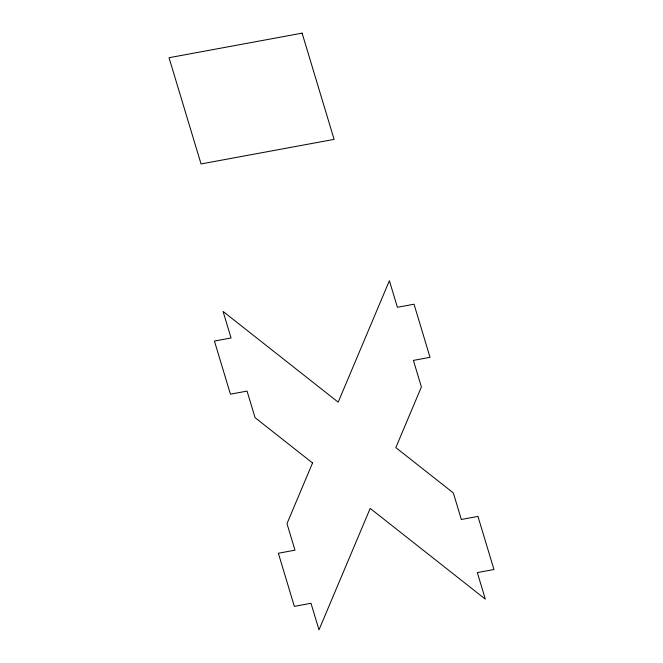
<?xml version="1.0" encoding="UTF-8"?>
<svg xmlns="http://www.w3.org/2000/svg" width="663" height="663" viewBox="0 0 663 663"><rect width="100%" height="100%" fill="white"/><g stroke="black" fill="none" stroke-linecap="round" stroke-linejoin="round"><path stroke-width="0.99" d="M312.555 462.973L286.988 523.621L294.994 550.174L278.361 553.249L294.355 606.363L310.997 603.289L318.994 629.85L370.194 508.405L485.324 599.145L477.327 572.592L493.96 569.517L477.957 516.402L461.324 519.477L453.318 492.916L395.828 447.6L421.395 386.952L413.397 360.399L430.03 357.324L414.027 304.209L397.394 307.284L389.388 280.722L338.188 402.176L223.058 311.428L231.064 337.981L214.431 341.055L230.434 394.17L247.067 391.095L255.064 417.657L312.555 462.973M302.104 33.15L169.04 57.714L201.046 163.943L334.111 139.379L302.104 33.15"/></g></svg>
